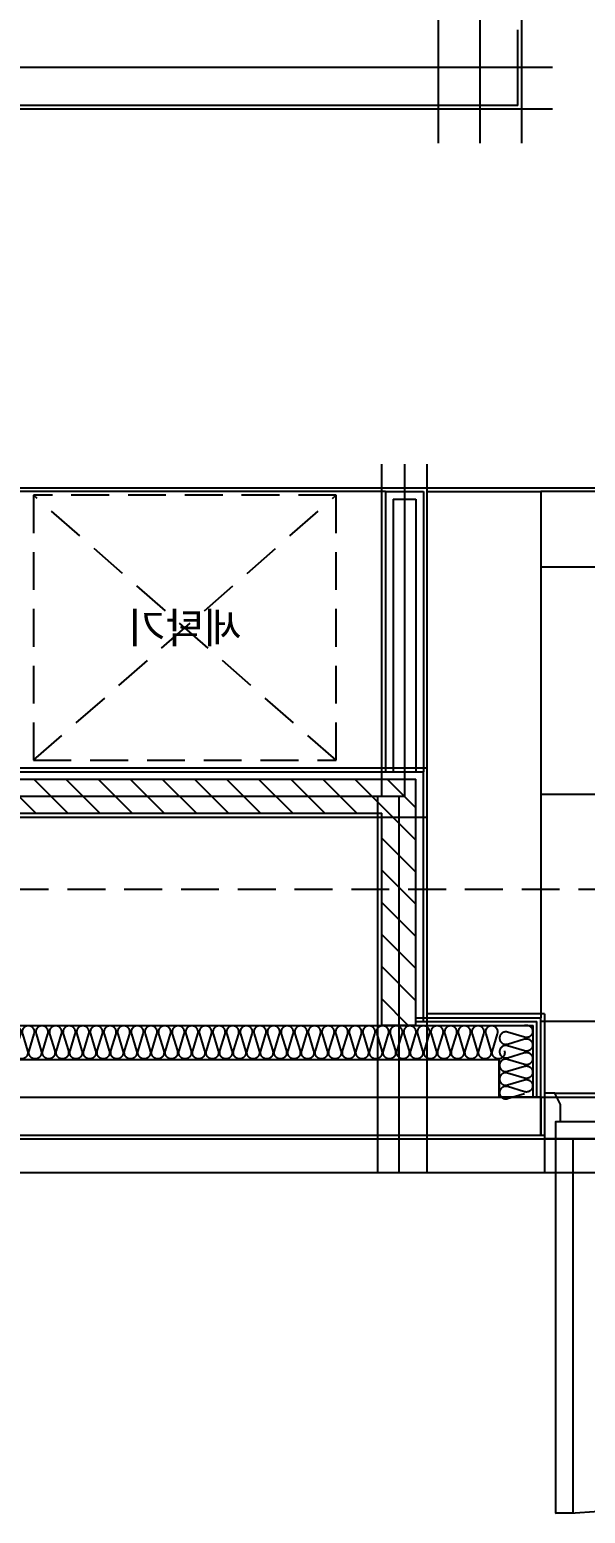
# Model space of a CAD drawing. Header units: millimetres. Extents: x 840000 to 1054178, y 0 to 59400.
# Drawn here: x 861222 to 862690, y 39502 to 43421 of the extents above; entities that cross this region are included whole.
import ezdxf
from ezdxf.enums import TextEntityAlignment as Align
from ezdxf.xclip import XClip

# ---------------------------------------------------------------- set-up
doc = ezdxf.new("R2010")
doc.units = ezdxf.units.MM
doc.header["$LTSCALE"] = 100
doc.header["$XCLIPFRAME"] = 0
for name, pattern in [('X - 단위세대 확장형$0$CEN', [62, 60, -1, 0, -1]), ('X - 단위세대 확장형$0$HID', [1.5, 1, -0.5]), ('X - 평면도$0$CEN', [62, 60, -1, 0, -1])]:
    doc.linetypes.add(name, pattern=pattern)
doc.layers.get('DEFPOINTS').update_dxf_attribs({"color": 145})
for name, color, linetype in [('SYM', 7, 'Continuous'), ('X - 단위세대 확장형$0$A-CEN', 1, 'X - 단위세대 확장형$0$CEN'), ('X - 단위세대 확장형$0$A-FIN', 8, 'Continuous'), ('X - 단위세대 확장형$0$A-GIP', 6, 'Continuous'), ('X - 단위세대 확장형$0$A-INS', 9, 'Continuous'), ('X - 단위세대 확장형$0$A-TILE', 253, 'Continuous'), ('X - 단위세대 확장형$0$A-WALB', 3, 'Continuous'), ('X - 단위세대 확장형$0$AA-EL-PCN4', 4, 'Continuous'), ('X - 단위세대 확장형$0$AA-EL-PCN9', 9, 'Continuous'), ('X - 단위세대 확장형$0$AA-WAXM-CONC', 2, 'Continuous'), ('X - 단위세대 확장형$0$AA-WAXM-DRYW', 7, 'Continuous'), ('X - 단위세대 확장형$0$AA-XXXX-CNTL', 1, 'X - 단위세대 확장형$0$CEN'), ('X - 단위세대 확장형$0$AA-XXXX-PATT', 8, 'Continuous'), ('X - 단위세대 확장형$0$F-KIT', 6, 'Continuous'), ('X - 단위세대 확장형$0$X-55$0$02_F-KIT', 6, 'Continuous'), ('X - 단위세대 확장형$0$결로방지단열재', 7, 'X - 단위세대 확장형$0$HID'), ('X - 평면도$0$AA-XXXX-CNTL', 1, 'X - 평면도$0$CEN')]:
    doc.layers.add(name, color=color, linetype=linetype)
doc.layers.add('X - 단위세대 확장형$0$A-door', color=4, linetype='Continuous', lineweight=25)
doc.layers.add('X - 단위세대 확장형$0$A-MC', color=171, linetype='Continuous', plot=False)
doc.layers.add('X - 단위세대 확장형$0$DEFPOINT', color=163, linetype='Continuous', plot=False)
doc.styles.add('X - 단위세대 확장형$0$X-55$0$맑은 고딕', font='malgun.ttf')

# ---------------------------------------------------------------- blocks, each defined once
blk = doc.blocks.new('X - 단위세대 확장형$0$D2-1050')
at = {"layer": 'DEFPOINTS'}
for p, q in [((-150, 109), (-150, 209)), ((1140, 109), (1140, 209)), ((-40, 109), (-150, 109)), ((-40, 9), (-40, 109)), ((-40, 109), (-30, 109)), ((1030, 109), (1020, 109)), ((1030, 9), (1030, 109)), ((1030, 109), (1140, 109)), ((-40, 9), (-30, 9)), ((1030, 9), (1020, 9))]:
    blk.add_line(p, q, dxfattribs=at)
at = {"layer": 'X - 단위세대 확장형$0$A-door', "color": 8}
for p, q in [((-3, 120), (993, 120)), ((12, 45), (978, 45)), ((0, 0), (990, 0))]:
    blk.add_line(p, q, dxfattribs=at)
at = {"layer": 'X - 단위세대 확장형$0$A-door'}
for points in [[(-30, 0), (0, 0), (0, 45), (12, 45), (12, 90), (-3, 120), (-30, 120)], [(1020, 0), (990, 0), (990, 45), (978, 45), (978, 90), (993, 120), (1020, 120)], [(45, 0), (45, -990), (0, -990), (0, 0)]]:
    blk.add_lwpolyline(points, close=True, dxfattribs=at)
at = {"layer": 'X - 단위세대 확장형$0$A-door', "color": 1}
blk.add_arc((0, 0), 990, 270, 0, dxfattribs=at)
blk = doc.blocks.new('X - 단위세대 확장형$0$20220222-결로')
at = {"layer": 'X - 단위세대 확장형$0$결로방지단열재'}
blk.add_line((-31560, 17700), (-24700, 17700), dxfattribs=at)
blk = doc.blocks.new('X - 단위세대 확장형$0$A$C23D95991')
at = {"layer": 'X - 단위세대 확장형$0$F-KIT', "color": 8, "linetype": 'X - 단위세대 확장형$0$HID'}
for p, q in [((-400, -350), (400, 350)), ((400, -350), (-400, 350))]:
    blk.add_line(p, q, dxfattribs=at)
blk.add_lwpolyline([(-400, -350), (-400, 350), (400, 350), (400, -350)], close=True, dxfattribs=at)
at = {"layer": 'X - 단위세대 확장형$0$DEFPOINT', "style": 'X - 단위세대 확장형$0$X-55$0$맑은 고딕'}
blk.add_text('세탁기', height=80, dxfattribs=at).set_placement((0, 0), align=Align.MIDDLE_CENTER)
blk = doc.blocks.new('X - 단위세대 확장형$0$insul1')
blk.add_lwpolyline([(0, 0.25, 1.344031), (0.35, 0.25), (0.2, 0.75, -1.344031), (0.55, 0.75), (0.4, 0.25)], format="xyb")
blk = doc.blocks.new('X - 단위세대 확장형$0$A$Cca1b3c21')
at = {"layer": 'X - 단위세대 확장형$0$AA-XXXX-PATT'}
h = blk.add_hatch(dxfattribs=at)
h.set_pattern_fill('_USER', color=256, scale=60, angle=45, style=0, pattern_type=0)
h.set_pattern_definition([(45, (-1061221.98, -64955.63), (-42.426407, 42.426407), [])])
h.paths.add_polyline_path([(-1820, -7712.5), (-1820, -8272.5), (-1730, -8272.5), (-1730, -7622.5), (-2950, -7622.5), (-2950, -8272.5), (-2860, -8272.5), (-2860, -7712.5)])
at = {"layer": 'X - 단위세대 확장형$0$A-CEN'}
for p, q in [((-2920, -6790.1), (-2920, -7667.5)), ((-1740, -7667.5), (-2920, -7667.5)), ((-2905, -7667.5), (-2905, -8662.5))]:
    blk.add_line(p, q, dxfattribs=at)
at = {"layer": 'X - 단위세대 확장형$0$A-FIN'}
for p in [(-2970, -8262.5), (-1730, -7602.5)]:
    blk.add_line(p, (-2970, -7602.5), dxfattribs=at)
at = {"layer": 'X - 단위세대 확장형$0$A-GIP'}
for p, q in [((-2950, -8252.5), (-3280, -8252.5)), ((-3280, -8462.5), (-3280, -8252.5)), ((-2950, -8262.5), (-3270, -8262.5)), ((-3270, -8462.5), (-3270, -8262.5))]:
    blk.add_line(p, q, dxfattribs=at)
at = {"layer": 'X - 단위세대 확장형$0$A-INS'}
for p in [(-100, -8272.5), (-3260, -8462.5)]:
    blk.add_line(p, (-3260, -8272.5), dxfattribs=at)
at = {"layer": 'X - 단위세대 확장형$0$A-MC'}
for p, q in [((-3230, -5942.7), (-3230, 0)), ((-3010, -5942.7), (-3010, 0)), ((-3311, -5852.5), (-1598.3, -5852.5)), ((-2980, -8662.5), (-2980, -6790.1)), ((-2860, -7667.5), (-2860, -6790.1)), ((-1810, -6852.5), (-4976.2, -6852.5)), ((-1680, -7592.5), (-2980, -7592.5)), ((-2850, -8662.5), (-2850, -7667.5)), ((-1680, -7722.5), (-2980, -7722.5)), ((-3290, -8242.5), (-3290, -8662.5)), ((-3290, -8242.5), (-2980, -8242.5)), ((0, -8572.5), (-7340, -8572.5))]:
    blk.add_line(p, q, dxfattribs=at)
at = {"layer": 'X - 단위세대 확장형$0$A-TILE'}
for p, q in [((-4340, -7662.5), (-3280, -7662.5)), ((-4340, -8262.5), (-3280, -8262.5))]:
    blk.add_line(p, q, dxfattribs=at)
at = {"layer": 'X - 단위세대 확장형$0$A-WALB'}
for p, q in [((-2950, -8272.5), (-2950, -7622.5)), ((-1730, -7622.5), (-2950, -7622.5)), ((-2860, -8272.5), (-2860, -7712.5)), ((-1820, -7712.5), (-2860, -7712.5)), ((-2950, -8272.5), (-2860, -8272.5))]:
    blk.add_line(p, q, dxfattribs=at)
at = {"layer": 'X - 단위세대 확장형$0$AA-EL-PCN4'}
blk.add_line((-4350, -7062.5), (-3280, -7062.5), dxfattribs=at)
at = {"layer": 'X - 단위세대 확장형$0$AA-EL-PCN9'}
for p, q in [((-4350, -6862.5), (-3280, -6862.5)), ((-3280, -6862.5), (-3280, -8252.5))]:
    blk.add_line(p, q, dxfattribs=at)
at = {"layer": 'X - 단위세대 확장형$0$AA-WAXM-CONC'}
for p, q in [((-3220, -5842.5), (-3220, -5642.5)), ((-3220, -5842.5), (-100, -5842.5)), ((-100, -8362.5), (-3170, -8362.5)), ((-3170, -8362.5), (-3170, -8462.5)), ((-3170, -8462.5), (-3280, -8462.5)), ((-3280, -8462.5), (-3280, -8562.5)), ((0, -8562.5), (-3280, -8562.5))]:
    blk.add_line(p, q, dxfattribs=at)
at = {"layer": 'X - 단위세대 확장형$0$AA-WAXM-DRYW'}
for p, q in [((-2970, -6862.5), (-2970, -7602.5)), ((-2870, -6862.5), (-2970, -6862.5)), ((-2950, -6882.5), (-2950, -7602.5)), ((-2890, -6882.5), (-2950, -6882.5)), ((-2890, -6882.5), (-2890, -7602.5)), ((-2870, -6862.5), (-2870, -7602.5)), ((-2870, -7602.5), (-2970, -7602.5))]:
    blk.add_line(p, q, dxfattribs=at)
at = {"layer": 'X - 단위세대 확장형$0$AA-XXXX-CNTL'}
for p, q in [((-3120, -5942.7), (-3120, 0)), ((-3311, -5742.5), (0, -5742.5)), ((0, -8462.5), (-7340, -8462.5))]:
    blk.add_line(p, q, dxfattribs=at)
at = {"layer": 'X - 단위세대 확장형$0$X-55$0$02_F-KIT'}
blk.add_line((-2870, -6862.5), (-1810, -6862.5), dxfattribs=at)
blk.add_lwpolyline([(-3280, -8242.5), (-2980, -8242.5), (-2980, -6862.5), (-3280, -6862.5)], close=True, dxfattribs=at)
blk.add_blockref('X - 단위세대 확장형$0$A$C23D95991', (-2340, -7222.5))
at = {"layer": 'X - 단위세대 확장형$0$A-INS', "xscale": 90.00000000000004, "yscale": 90.00000000000004, "zscale": 90.00000000000004, "rotation": 270, "row_count": 1, "column_count": 5, "row_spacing": -1.577721810442024e-30, "column_spacing": 36.00000000000002}
blk.add_blockref('X - 단위세대 확장형$0$insul1', (-3260, -8272.5), dxfattribs=at)
at = {"layer": 'X - 단위세대 확장형$0$A-INS', "xscale": 90.00000000000009, "yscale": 90.00000000000009, "zscale": 90.00000000000009, "row_count": 1, "column_count": 85, "row_spacing": 1.577721810442024e-30, "column_spacing": 36.00000000000004}
blk.add_blockref('X - 단위세대 확장형$0$insul1', (-3184.2, -8362.5), dxfattribs=at)
blk = doc.blocks.new('X - 단위세대 확장형', base_point=(-475.4, -286.7))
at = {"layer": 'DEFPOINTS', "elevation": 0}
blk.add_lwpolyline([(39262, 64955.6), (45882, 64955.6), (45882, 56293.1), (40272, 56293.1), (40272, 56729.6), (39262, 56729.6), (39262, 64955.6)], dxfattribs=at)
blk.add_blockref('X - 단위세대 확장형$0$20220222-결로', (70482, 39343.1))
at = {"layer": 'X - 단위세대 확장형$0$A-door'}
blk.add_blockref('X - 단위세대 확장형$0$D2-1050', (41862, 56384.1), dxfattribs=at)
ref = blk.add_blockref('X - 단위세대 확장형$0$A$Cca1b3c21', (38542, 64955.6), dxfattribs=dict(xscale=-1))
XClip(ref).set_block_clipping_path([(-720, 0), (-7340.0000000019, 0), (-7340.0000000019, -8662.5220021401), (-1730.0000000016, -8662.5220021401), (-1730.0000000016, -8226.0220021403), (-720, -8226.0220021403)])
blk = doc.blocks.new('X - 평면도', base_point=(-475.4, -286.7))
at = {"layer": 'X - 평면도$0$AA-XXXX-CNTL'}
blk.add_line((1287286.2, 56493.1), (1348213.6, 56493.1), dxfattribs=at)

msp = doc.modelspace()

# ---------------------------------------------------------------- block references
ref = msp.add_blockref('X - 평면도', (-439725.3, -16179.1))
XClip(ref).set_block_clipping_path([(1279249.9173513227, 15892.4151621314), (1363249.9173513227, 75292.4151621313)])

# ---------------------------------------------------------------- next in the draw order: block references
at = {"layer": 'SYM'}
ref = msp.add_blockref('X - 단위세대 확장형', (820274.7, -16179.1), dxfattribs=at)
XClip(ref).set_block_clipping_path([(27286.2339647645, 22495.2025850526), (88213.6007378809, 68689.6277392105)])

doc.saveas('drawing.dxf')
